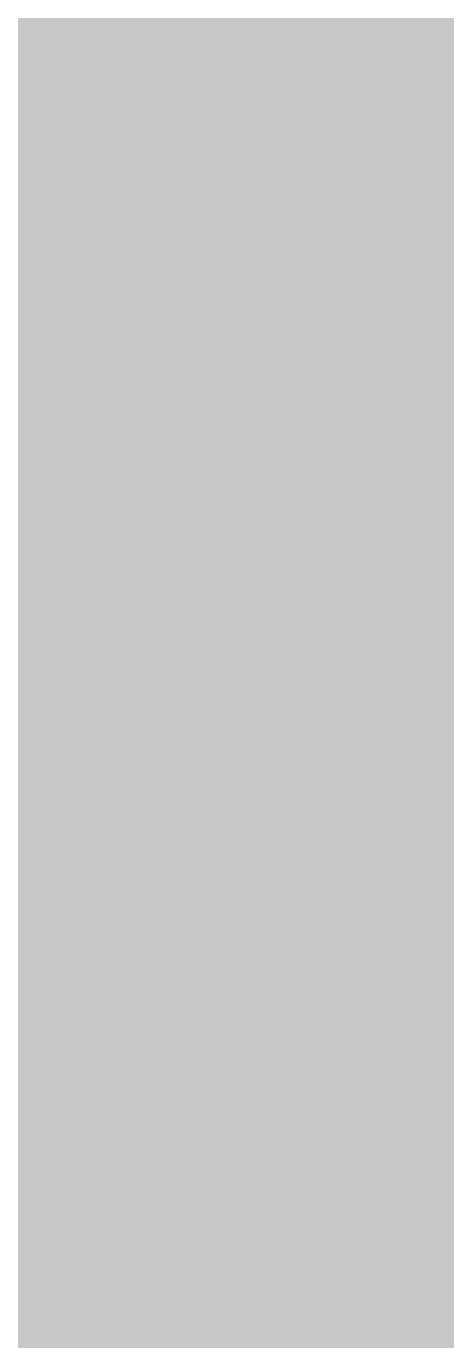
# Model space of a CAD drawing. Extents: x 634962 to 644935, y 5969185 to 5972988.
# Drawn here: x 641659.09 to 641663.3, y 5971063.7 to 5971076.92 of the extents above; entities that cross this region are included whole.
import ezdxf

# ---------------------------------------------------------------- set-up
doc = ezdxf.new("R2010")
doc.units = 0
doc.header["$LTSCALE"] = 5
doc.layers.add('AS-POWER-T', color=104, linetype='Continuous')
doc.styles.add('80', font='ARIALN.TTF', dxfattribs={"height": 10})

# ---------------------------------------------------------------- blocks, each defined once
blk = doc.blocks.new('*U667')
h = blk.add_hatch(color=255)
edge = h.paths.add_edge_path()
edge.add_line((-41.5, -28.5), (41.5, -28.5))
edge.add_arc((41.5, -22.5), 6, 270, 360)
edge.add_line((47.5, -22.5), (47.5, 21))
edge.add_arc((41.5, 21), 6, 0, 90)
edge.add_line((41.5, 27), (-41.5, 27))
edge.add_arc((-41.5, 21), 6, 90, 180)
edge.add_line((-47.5, 21), (-47.5, -22.5))
edge.add_arc((-41.5, -22.5), 6, 180, 270)
at = {"color": 104, "flags": 128}
blk.add_lwpolyline([(81.785, 14.088, 0, 7.5, 0), (0, 0, 0, 0, 0)], format="xyseb", dxfattribs=at)
at = {"color": 104, "style": '80'}
blk.add_attdef('ENTER_TEXT_001', (-26.845, -4.918), '', height=10, dxfattribs=at)

msp = doc.modelspace()

# ---------------------------------------------------------------- block references
at = {"layer": 'AS-POWER-T'}
ref = msp.add_blockref('*U667', (641625.254, 5971067.482), dxfattribs=dict(at, xscale=0.99974368, yscale=0.99974368, zscale=0.99974368))
ref.add_attrib('ENTER_TEXT_002', 'O/H Power Line', (641584.794, 5971063.336), dxfattribs={"layer": '0', "color": 104, "height": 9.99744, "style": '80'})

doc.saveas('drawing.dxf')
